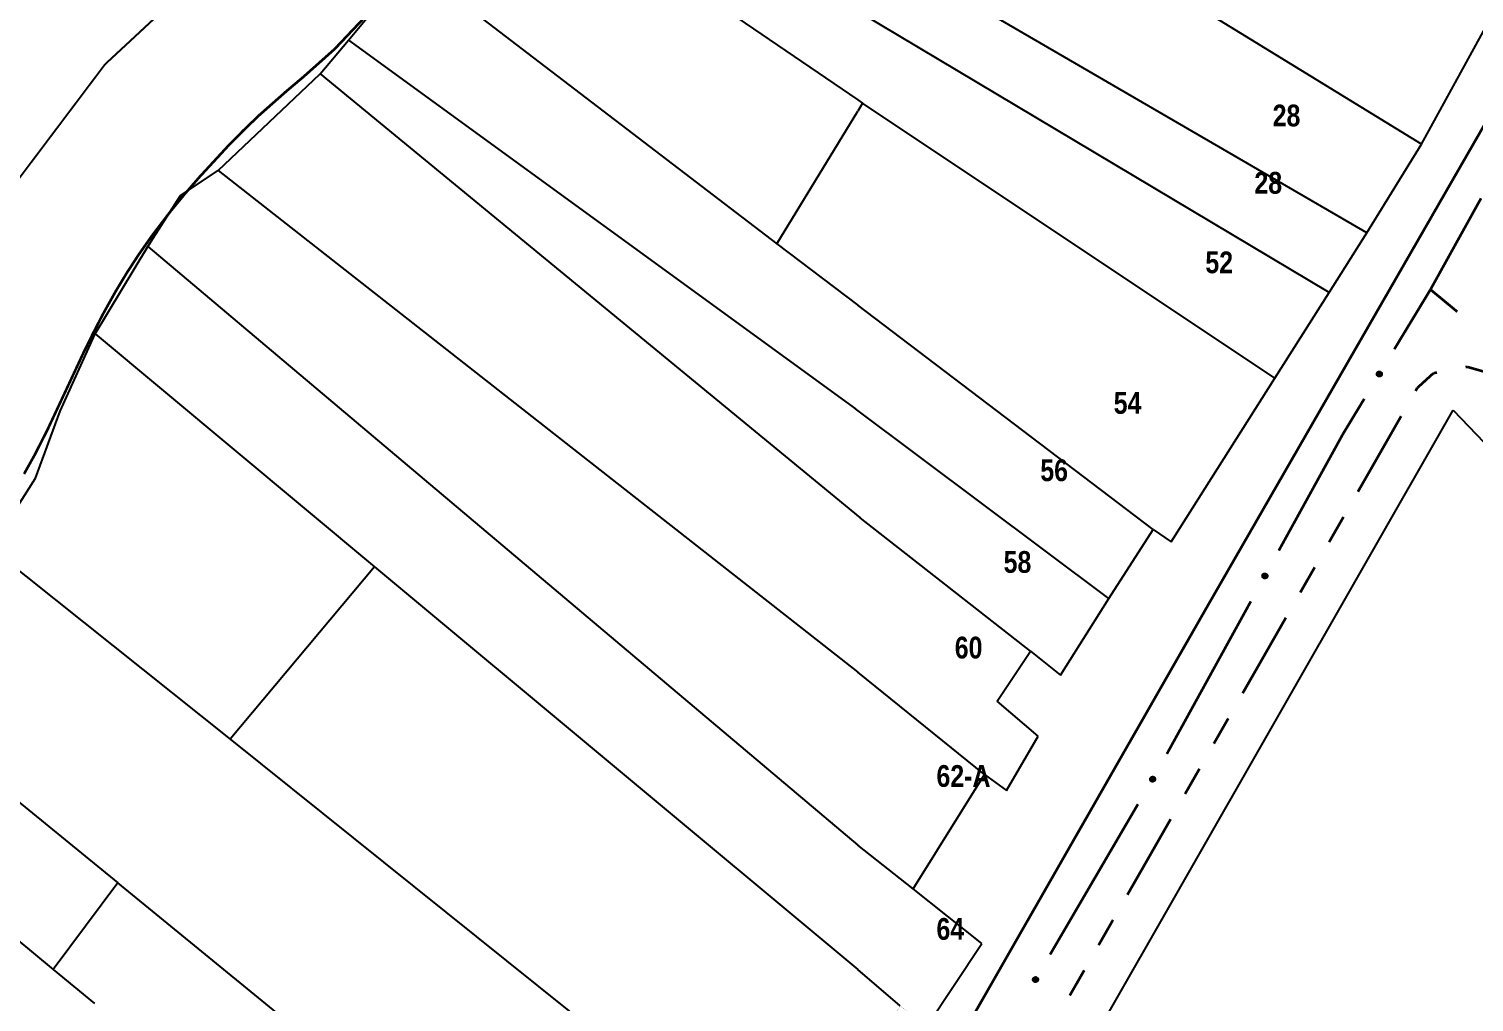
# Model space of a CAD drawing. Extents: x 201549 to 203722, y 4857623 to 4859778.
# Drawn here: x 202261.4 to 202361.1, y 4859340 to 4859407 of the extents above; entities that cross this region are included whole.
import ezdxf
from ezdxf.enums import TextEntityAlignment as Align

# ---------------------------------------------------------------- set-up
doc = ezdxf.new("R2010")
doc.units = 0
doc.header["$LTSCALE"] = 1.5
doc.header["$MEASUREMENT"] = 0
for name, color, linetype in [('CD-MALHA-LOTES', 40, 'CONTINUOUS'), ('HD-CURSO-PERENE', 170, 'CONTINUOUS'), ('LM-LIM-SETOR-FISCAL', 7, 'CONTINUOUS'), ('RU-QUADRAS', 6, 'CONTINUOUS'), ('SV-EIXO-RUA-N-PAV', 6, 'CONTINUOUS'), ('SV-RUA-NAO-PAV-S-GUIA-C-GUIA', 7, 'CONTINUOUS'), ('Th_NmrPort', 1, 'CONTINUOUS')]:
    doc.layers.add(name, color=color, linetype=linetype)
doc.styles.get("Standard").update_dxf_attribs({"font": 'swisscbo.ttf'})
doc.linetypes.add('Limite', pattern='A,20,-3,[130,ltypeshp.shx,S=6.35,R=0,X=0,Y=0],-3,20', length=46)

msp = doc.modelspace()

# ---------------------------------------------------------------- linework, layer by layer
at = {"layer": 'CD-MALHA-LOTES', "linetype": 'Continuous'}
for p, q in [((202357.44, 4859399.1), (202318.59, 4859422.96)), ((202294.6, 4859418.5), (202318.59, 4859402.15)), ((202353.69, 4859393), (202318.59, 4859413.39)), ((202283.46, 4859406.28), (202287.81, 4859411.49)), ((202287.81, 4859411.49), (202313, 4859392.24)), ((202351.08, 4859388.88), (202318.72, 4859408.17)), ((202357.44, 4859399.1), (202362.22, 4859407.81)), ((202281.52, 4859403.94), (202283.46, 4859406.28)), ((202283.46, 4859406.28), (202318.42, 4859380.85)), ((202274.48, 4859397.29), (202281.52, 4859403.94)), ((202281.52, 4859403.94), (202318.75, 4859373.35)), ((202318.59, 4859402.15), (202318.92, 4859401.93)), ((202318.92, 4859401.93), (202318.59, 4859401.38)), ((202347.33, 4859382.97), (202318.92, 4859401.93)), ((202313, 4859392.24), (202318.59, 4859401.38)), ((202353.69, 4859393), (202357.44, 4859399.1)), ((202271.89, 4859395.57), (202274.48, 4859397.29)), ((202274.48, 4859397.29), (202318.59, 4859362.71)), ((202269.64, 4859392.05), (202271.89, 4859395.57)), ((202351.08, 4859388.88), (202353.69, 4859393)), ((202266.01, 4859386.02), (202269.64, 4859392.05)), ((202269.64, 4859392.05), (202318.59, 4859350.79)), ((202313, 4859392.24), (202318.58, 4859388)), ((202338.96, 4859372.54), (202318.58, 4859388)), ((202347.33, 4859382.97), (202351.08, 4859388.88)), ((202263.58, 4859380.7), (202266.01, 4859386.02)), ((202266.01, 4859386.02), (202285.26, 4859369.98)), ((202340.18, 4859371.7), (202347.33, 4859382.97)), ((202261.89, 4859376.08), (202263.58, 4859380.7)), ((202335.9, 4859367.8), (202318.42, 4859380.85)), ((202334.2, 4859336.31), (202359.63, 4859380.78)), ((202359.63, 4859380.78), (202398.51, 4859340.06)), ((202258.8, 4859371.25), (202261.89, 4859376.08)), ((202330.49, 4859364.15), (202318.75, 4859373.35)), ((202335.9, 4859367.8), (202338.96, 4859372.54)), ((202338.96, 4859372.54), (202340.18, 4859371.7)), ((202258.8, 4859371.25), (202275.3, 4859358.1)), ((202285.26, 4859369.98), (202275.3, 4859358.1)), ((202285.26, 4859369.98), (202318.59, 4859342.21)), ((202332.55, 4859362.51), (202335.9, 4859367.8)), ((202328.19, 4859360.71), (202330.49, 4859364.15)), ((202330.49, 4859364.15), (202332.55, 4859362.51)), ((202250.341342, 4859362.219329), (202267.56, 4859348.19)), ((202327.32, 4859355.65), (202318.59, 4859362.71)), ((202331.03, 4859358.3), (202328.19, 4859360.71)), ((202275.3, 4859358.1), (202314.15, 4859326.96)), ((202328.84, 4859354.56), (202331.03, 4859358.3)), ((202244.88, 4859357.25), (202263.11, 4859342.22)), ((202322.4, 4859347.78), (202327.32, 4859355.65)), ((202327.32, 4859355.65), (202328.84, 4859354.56)), ((202322.4, 4859347.78), (202318.59, 4859350.79)), ((202267.56, 4859348.19), (202263.11, 4859342.22)), ((202307.78, 4859315.41), (202267.56, 4859348.19)), ((202327.14, 4859344.02), (202322.4, 4859347.78)), ((202323.32, 4859338.28), (202327.14, 4859344.02)), ((202263.11, 4859342.22), (202265.95, 4859339.88)), ((202321.5, 4859339.72), (202318.59, 4859342.21))]:
    msp.add_line(p, q, dxfattribs=at)
at = {"layer": 'HD-CURSO-PERENE', "const_width": 0.18}
msp.add_lwpolyline([(202261.100054, 4859376.374111), (202261.831409, 4859377.685718), (202262.710981, 4859379.413182), (202263.984185, 4859382.129486), (202265.196146, 4859384.72508), (202265.858081, 4859386.072055), (202266.548455, 4859387.404072), (202267.41957, 4859388.967385), (202268.196485, 4859390.251093), (202269.016274, 4859391.508368), (202269.877297, 4859392.737773), (202271.221359, 4859394.501392), (202272.173941, 4859395.660538), (202273.155959, 4859396.795374), (202275.160684, 4859398.970176), (202276.213133, 4859400.039768), (202277.294624, 4859401.079557), (202279.208942, 4859402.769447), (202280.357296, 4859403.737199), (202282.513135, 4859405.656419), (202284.573183, 4859407.831463)], dxfattribs=at)
msp.add_lwpolyline([(202261.100054, 4859376.374111), (202261.831409, 4859377.685718), (202262.710981, 4859379.413182), (202263.984185, 4859382.129486), (202265.196146, 4859384.72508), (202265.858081, 4859386.072055), (202266.548455, 4859387.404072), (202267.41957, 4859388.967385), (202268.196485, 4859390.251093), (202269.016274, 4859391.508368), (202269.877297, 4859392.737773), (202271.221359, 4859394.501392), (202272.173941, 4859395.660538), (202273.155959, 4859396.795374), (202275.160684, 4859398.970176), (202276.213133, 4859400.039768), (202277.294624, 4859401.079557), (202279.208942, 4859402.769447), (202280.357296, 4859403.737199), (202282.513135, 4859405.656419), (202284.573183, 4859407.831463)], dxfattribs=at)
at = {"layer": 'LM-LIM-SETOR-FISCAL', "linetype": 'Limite', "ltscale": 0.1, "const_width": 0.13, "flags": 128}
msp.add_lwpolyline([(203690.260081, 4857945.070709), (203624.634323, 4857876.322086), (203597.483031, 4857858.402645), (203529.936951, 4857817.251163), (203477.865481, 4857798.204621), (203470.255508, 4857794.734503), (203461.352554, 4857793.163394), (203446.975153, 4857796.8587), (203434.268062, 4857794.37427), (203415.032253, 4857783.068658), (203402.126694, 4857778.711644), (203386.003618, 4857774.608536), (203366.6323, 4857771.115492), (203345.157893, 4857770.830854), (203324.568024, 4857761.841833), (203301.581821, 4857760.866899), (203281.417715, 4857748.511746), (203252.78859, 4857741.388472), (203232.306394, 4857736.754404), (203212.334562, 4857736.296293), (203164.13965, 4857735.679698), (203138.99187, 4857736.954266), (203129.680407, 4857738.01055), (203095.984474, 4857727.896851), (203076.140726, 4857727.494996), (203025.014879, 4857721.40905), (203013.097806, 4857722.309608), (202992.105773, 4857719.939497), (202979.44632, 4857721.489532), (202964.645261, 4857723.459119), (202953.753944, 4857723.719881), (202948.567743, 4857734.588869), (202940.56683, 4857731.445097), (202928.292667, 4857726.395284), (202921.586801, 4857725.262879), (202891.249062, 4857717.013101), (202861.035745, 4857717.951775), (202843.379163, 4857715.343702), (202826.226463, 4857711.657758), (202804.140432, 4857707.443751), (202790.771355, 4857705.517518), (202768.577753, 4857708.236936), (202742.152032, 4857707.156689), (202736.174828, 4857706.655519), (202713.938929, 4857709.927449), (202695.611231, 4857706.369079), (202673.258666, 4857705.478725), (202656.72527, 4857701.372747), (202629.28054, 4857702.0954), (202612.6653, 4857697.207584), (202591.913663, 4857697.17112), (202573.082963, 4857699.207561), (202562.981881, 4857701.348758), (202542.231335, 4857696.463209), (202527.692121, 4857697.497329), (202506.011184, 4857700.954059), (202495.762995, 4857701.67688), (202477.853417, 4857695.637221), (202451.601566, 4857695.14746), (202439.72292, 4857695.152163), (202414.832804, 4857702.264138), (202409.505623, 4857708.382417), (202404.550581, 4857702.764348), (202392.386131, 4857694.909473), (202374.402744, 4857694.375334), (202370.790504, 4857707.218853), (202367.880357, 4857708.81308), (202365.097896, 4857694.881213), (202346.982515, 4857685.19854), (202335.643949, 4857688.651167), (202326.525916, 4857697.119411), (202318.576754, 4857694.737974), (202307.818302, 4857689.468212), (202291.471974, 4857680.842357), (202275.589764, 4857677.708389), (202259.053519, 4857679.374097), (202243.073737, 4857672.961005), (202214.272961, 4857673.983007), (202196.235748, 4857671.160004), (202166.262371, 4857673.222085), (202137.067905, 4857668.508741), (202112.979693, 4857664.510834), (202063.331805, 4857653.140334), (202048.493217, 4857650.054933), (202035.091784, 4857651.969478), (202023.899221, 4857655.255238), (202010.52796, 4857651.884532), (201999.307441, 4857648.055643), (201981.197242, 4857645.667621), (201954.082742, 4857645.121141), (201945.697725, 4857640.894606), (201931.391917, 4857630.157612), (201908.026813, 4857622.950269), (201883.4729, 4857629.270611), (201877.508406, 4857642.469721), (201854.745798, 4857639.06854), (201839.350138, 4857636.086338), (201828.34266, 4857631.211106), (201818.072406, 4857630.661005), (201791.730674, 4857645.716636), (201783.325652, 4857653.738781), (201774.365733, 4857662.184936), (201765.573826, 4857663.836912), (201752.290529, 4857659.858284), (201735.04564, 4857660.887584), (201727.455562, 4857670.187429), (201720.531788, 4857683.341011), (201712.157613, 4857700.626833), (201694.727347, 4857720.897673), (201679.589184, 4857740.191677), (201657.32648, 4857767.233141), (201654.564139, 4857799.822595), (201653.168948, 4857816.601418), (201648.897983, 4857832.521318), (201641.426502, 4857850.868289), (201624.439538, 4857878.124504), (201609.705016, 4857904.118762), (201594.767048, 4857924.49684), (201579.688593, 4857946.624543), (201574.368593, 4857976.270242), (201571.408411, 4858003.505486), (201566.936517, 4858039.389321), (201564.764318, 4858078.72263), (201562.269694, 4858104.600839), (201551.757007, 4858133.952949), (201551.186373, 4858156.429924), (201549.119269, 4858170.401701), (201549.246745, 4858186.104627), (201554.678227, 4858203.249655), (201558.171305, 4858220.410541), (201560.177107, 4858236.514509), (201560.415055, 4858239.809246), (201559.788221, 4858242.511434), (201551.336892, 4858249.701553), (201552.157199, 4858261.553469), (201556.911984, 4858273.515997), (201560.097639, 4858284.875736), (201560.510399, 4858299.28515), (201557.624238, 4858311.705049), (201560.009833, 4858320.099542), (201561.981178, 4858326.691836), (201566.707313, 4858341.650918), (201582.546234, 4858358.27629), (201591.67817, 4858367.066748), (201615.096765, 4858382.768909), (201643.467678, 4858408.340795), (201662.426287, 4858428.461694), (201687.49864, 4858456.872452), (201695.711751, 4858480.503996), (201697.241213, 4858493.368461), (201708.122023, 4858512.454588), (201708.913728, 4858524.199447), (201718.579722, 4858544.463789), (201733.577492, 4858559.16074), (201748.497093, 4858572.745024), (201759.62483, 4858585.08596), (201772.517183, 4858599.8166), (201797.761054, 4858621.167174), (201813.769148, 4858629.66302), (201830.418521, 4858646.310562), (201849.011501, 4858664.504513), (201851.314022, 4858668.825445), (201857.549066, 4858681.544401), (201862.42871, 4858685.799557), (201865.966242, 4858689.749341), (201865.68234, 4858691.625443), (201857.763701, 4858695.442229), (201850.485155, 4858704.533181), (201847.54822, 4858723.831601), (201858.251257, 4858731.66627), (201858.92976, 4858736.348746), (201856.131935, 4858739.11135), (201855.153114, 4858759.016886), (201862.856619, 4858771.755825), (201872.56032, 4858788.598255), (201887.559021, 4858785.607288), (201894.924798, 4858786.689227), (201898.748315, 4858791.479933), (201901.748118, 4858797.019428), (201899.947285, 4858805.270061), (201902.159269, 4858816.15094), (201916.649053, 4858830.131738), (201922.681108, 4858839.197621), (201923.717945, 4858848.876055), (201927.12082, 4858860.1517), (201927.274817, 4858875.017476), (201925.508092, 4858896.764205), (201942.625428, 4858910.622255), (201947.555532, 4858919.314093), (201951.803836, 4858928.782451), (201954.266441, 4858935.163408), (201959.271015, 4858947.314055), (201964.479977, 4858959.592926), (201967.152407, 4858968.266465), (201964.55435, 4858976.487948), (201962.894294, 4858991.279376), (201964.900793, 4859004.827319), (201964.6517, 4859016.898797), (201965.696998, 4859030.808415), (201969.531889, 4859045.576569), (201975.75863, 4859052.20621), (201969.45004, 4859055.850905), (201965.009026, 4859070.898106), (201965.069362, 4859074.030336), (201963.476629, 4859075.991683), (201953.10009, 4859077.836379), (201942.441068, 4859084.073053), (201934.726475, 4859088.201758), (201918.16488, 4859094.012892), (201910.256895, 4859096.550971), (201893.421427, 4859107.28582), (201885.268901, 4859113.680363), (201864.45443, 4859121.529069), (201850.623658, 4859135.609088), (201846.963877, 4859146.620609), (201855.767516, 4859165.416404), (201875.347527, 4859164.308429), (201889.044993, 4859157.340855), (201904.349852, 4859149.80302), (201927.90161, 4859138.922585), (201938.715832, 4859134.958824), (201957.005609, 4859130.242277), (201977.026771, 4859120.820983), (201985.806231, 4859116.11566), (201991.168531, 4859121.52132), (201992.488353, 4859131.751117), (202001.404985, 4859144.188737), (202015.237277, 4859158.295848), (202027.695168, 4859169.318871), (202029.771608, 4859171.898113), (202033.776454, 4859179.091552), (202035.381378, 4859188.589823), (202041.175735, 4859202.289727), (202053.436878, 4859210.693244), (202063.459078, 4859216.99753), (202072.268869, 4859222.32438), (202115.036275, 4859252.473476), (202125.947129, 4859260.226968), (202138.444739, 4859271.495305), (202150.532591, 4859280.714854), (202161.391171, 4859291.368554), (202178.868205, 4859308.22401), (202191.586615, 4859321.29274), (202216.729868, 4859343.200113), (202238.66378, 4859364.13703), (202250.52502, 4859378.676083), (202258.974753, 4859394.377128), (202266.679718, 4859404.602088), (202275.065891, 4859412.387653), (202302.264215, 4859448.149551), (202318.584229, 4859468.798856), (202327.347328, 4859478.500068), (202334.691915, 4859489.468295), (202339.506578, 4859500.644952), (202345.514817, 4859507.599166), (202371.864321, 4859545.024292), (202393.198162, 4859572.010698), (202405.581673, 4859587.830346), (202410.327797, 4859597.458197), (202419.27763, 4859633.664342), (202416.989486, 4859654.974178), (202411.731424, 4859697.413521), (202412.757426, 4859719.590937), (202436.124438, 4859738.613146), (202462.873067, 4859753.35892), (202485.340162, 4859765.605573), (202495.831881, 4859771.875287), (202497.599834, 4859778.209393), (202518.345276, 4859756.508353), (202515.743454, 4859740.717238), (202514.723698, 4859716.086214), (202516.920095, 4859683.767801), (202522.647194, 4859658.696813), (202527.07528, 4859650.692195), (202529.970568, 4859644.731309), (202535.420521, 4859636.897001), (202545.468872, 4859621.994786), (202558.357019, 4859606.657609), (202585.8358, 4859573.559083), (202599.806104, 4859558.80064), (202612.899885, 4859544.220382), (202638.909787, 4859517.064978), (202649.659036, 4859507.002602), (202668.16042, 4859487.524508), (202676.088824, 4859478.493485), (202694.285339, 4859460.440182), (202710.86304, 4859442.826375), (202712.459386, 4859440.945228), (202729.879978, 4859422.216603), (202741.931615, 4859409.354739), (202746.608706, 4859404.490444), (202753.347688, 4859397.029427), (202761.114193, 4859388.430797), (202780.521657, 4859366.71292), (202787.470106, 4859359.175299), (202792.305962, 4859354.009726), (202805.952922, 4859338.966966), (202827.483001, 4859315.28388), (202860.2174, 4859279.107138), (202891.663582, 4859248.038398), (202903.615874, 4859235.095065), (202918.084292, 4859218.768396), (202940.542465, 4859195.291329), (202956.34755, 4859178.52201), (202968.266176, 4859165.295182), (202978.719379, 4859155.296466), (202993.717452, 4859134.390061), (203000.802797, 4859124.358547), (203012.351422, 4859108.484298), (203027.622616, 4859089.716281), (203037.680048, 4859069.601416), (203043.700341, 4859058.903498), (203054.3, 4859060.91), (203065.69, 4859063.18), (203071.14, 4859057.81), (203074.16, 4859054.84), (203084.88, 4859044.28), (203097.92, 4859031.43), (203104.75, 4859024.55), (203111.15, 4859018.12), (203119.81, 4859009.41), (203127.17, 4859002), (203135.63, 4858993.48), (203144.95, 4858984.1), (203153.42, 4858975.59), (203163.08, 4858965.86), (203173.19, 4858955.69), (203182.56, 4858946.25), (203191.76, 4858937.01), (203198.08, 4858930.3), (203204.43, 4858923.55), (203216.13, 4858910.9), (203222.97, 4858903.52), (203233.78, 4858891.83), (203245.73, 4858878.91), (203264.33, 4858858.8), (203273.98, 4858848.42), (203284.55, 4858837.04), (203303.21, 4858816.97), (203311.9, 4858807.61), (203329.84, 4858788.31), (203337.74, 4858779.49), (203353.23, 4858762.39), (203359.11, 4858755.91), (203364.48, 4858749.97), (203370.86, 4858742.93), (203380.58, 4858732.21), (203389.39, 4858722.58), (203398.64, 4858712.48), (203405.71, 4858704.76), (203410.16, 4858699.89), (203415.55, 4858694), (203420.33, 4858688.78), (203441.21, 4858665.98), (203450.56, 4858656.22), (203473.18, 4858631.13), (203477.89, 4858625.9), (203722.237123, 4858356.395713), (203690.000636, 4858326.668344), (203710.985762, 4858303.396246), (203696.285447, 4858225.222295), (203632.07909, 4858167.69374), (203616.580022, 4858183.192808), (203573.182632, 4858142.895231)], close=True, dxfattribs=at)
at = {"layer": 'RU-QUADRAS', "linetype": 'Continuous'}
for points in [[(202157.35, 4859275.2, 0.01, 0.01, 0.023855503), (202175.03, 4859289.12, 0.01, 0.01, 0), (202183.07, 4859296.63, 0.01, 0.01, 0), (202187.91, 4859303.67, 0.01, 0.01, 0.038238411), (202210.12, 4859325.14, 0.01, 0.01, 0), (202235.25, 4859346.92, 0.01, 0.01, 0), (202239.23, 4859351.81, 0.01, 0.01, 0), (202250.34, 4859362.22, 0.01, 0.01, 0), (202255.01, 4859368.28, 0.01, 0.01, 0), (202258.8, 4859371.25, 0.01, 0.01, 0), (202261.89, 4859376.08, 0.01, 0.01, -0.038912442), (202266.01, 4859386.02, 0.01, 0.01, 0), (202271.89, 4859395.57, 0.01, 0.01, 0), (202274.48, 4859397.29, 0.01, 0.01, 0), (202281.52, 4859403.94, 0.01, 0.01, 0), (202287.81, 4859411.49, 0.01, 0.01, 0), (202292.4, 4859415.48, 0.01, 0.01, 0), (202301.42, 4859428.7, 0.01, 0.01, 0), (202308.56, 4859436.81, 0.01, 0.01, 0), (202311.35, 4859439.08, 0.01, 0.01, 0), (202318.73, 4859452.18, 0.01, 0.01, 0), (202329.78, 4859465.1, 0.01, 0.01, 0), (202337.58, 4859476.6, 0.01, 0.01, 0.048610858), (202345.06, 4859490.42, 0.01, 0.01, 0)], [(202366.34, 4859415.34, 0.01, 0.01, 0), (202357.44, 4859399.1, 0.01, 0.01, 0), (202353.69, 4859393, 0.01, 0.01, 0), (202340.18, 4859371.7, 0.01, 0.01, 0), (202338.96, 4859372.54, 0.01, 0.01, 0), (202332.55, 4859362.51, 0.01, 0.01, 0), (202330.49, 4859364.15, 0.01, 0.01, 0), (202328.19, 4859360.71, 0.01, 0.01, 0), (202331.03, 4859358.3, 0.01, 0.01, 0), (202328.84, 4859354.56, 0.01, 0.01, 0), (202327.32, 4859355.65, 0.01, 0.01, 0), (202322.4, 4859347.78, 0.01, 0.01, 0), (202327.14, 4859344.02, 0.01, 0.01, 0), (202323.32, 4859338.28, 0.01, 0.01, 0), (202321.5, 4859339.72, 0.01, 0.01, 0), (202307.78, 4859315.41, 0.01, 0.01, 0), (202308.67, 4859314.62, 0.01, 0.01, 0), (202301.04, 4859303.8, 0.01, 0.01, 0), (202302.35, 4859302.79, 0.01, 0.01, 0), (202286.88, 4859278.69, 0.01, 0.01, 0), (202285.35, 4859279.67, 0.01, 0.01, 0), (202232.19, 4859189.84, 0.01, 0.01, 0)]]:
    msp.add_lwpolyline(points, format="xyseb", dxfattribs=at)
msp.add_lwpolyline([(202334.2, 4859336.31, 0.01, 0.01, 0), (202359.63, 4859380.78, 0.01, 0.01, 0), (202431.07, 4859305.95, 0.01, 0.01, 0), (202473.24, 4859258.37, 0.01, 0.01, 0), (202504.96, 4859225.34, 0.01, 0.01, 0), (202609.09, 4859113.89, 0.01, 0.01, 0), (202649.91, 4859068.53, 0.01, 0.01, 0), (202690.97, 4859026.08, 0.01, 0.01, 0), (202707.86, 4859007.86, 0.01, 0.01, 0), (202732.76, 4858982.37, 0.01, 0.01, 0), (202786.51, 4858923.72, 0.01, 0.01, 0), (202817.55, 4858891.17, 0.01, 0.01, 0), (202785.28, 4858854.63, 0.01, 0.01, 0), (202645.57, 4859005.19, 0.01, 0.01, 0), (202637.52, 4859012.98, 0.01, 0.01, 0), (202489.97, 4859168.83, 0.01, 0.01, 0), (202473.82, 4859188.57, 0.01, 0.01, 0.016393216), (202447.13, 4859214.72, 0.01, 0.01, -0.003003976)], format="xyseb", close=True, dxfattribs=at)
at = {"layer": 'SV-EIXO-RUA-N-PAV', "const_width": 0.18}
for points in [[(202361.555465, 4859395.369922), (202358.160853, 4859389.248108)], [(202358.068709, 4859389.081938), (202355.575682, 4859384.968443)], [(202358.160853, 4859389.248108), (202358.068709, 4859389.081938)], [(202358.377286, 4859388.826906), (202358.068709, 4859389.081938)], [(202359.918913, 4859387.552784), (202358.377286, 4859388.826906)], [(202353.502476, 4859381.547652), (202352.465872, 4859379.837256)], [(202352.465872, 4859379.837256), (202352.03823, 4859379.131647)], [(202352.03823, 4859379.131647), (202347.612195, 4859371.094899)], [(202345.682571, 4859367.591108), (202339.893699, 4859357.079735)], [(202337.89885, 4859353.612961), (202331.842814, 4859343.253211)]]:
    msp.add_lwpolyline(points, dxfattribs=at)
at = {"layer": 'SV-EIXO-RUA-N-PAV'}
for points in [[(202354.707689, 4859383.323868), (202354.720012, 4859383.276537), (202354.720925, 4859383.233339), (202354.711316, 4859383.197091), (202354.694472, 4859383.167273), (202354.673805, 4859383.138709), (202354.646614, 4859383.114508), (202354.610485, 4859383.094332), (202354.563093, 4859383.081637), (202354.518779, 4859383.083611), (202354.482737, 4859383.09113), (202354.450634, 4859383.106903), (202354.423222, 4859383.127445), (202354.399017, 4859383.156521), (202354.378928, 4859383.193334), (202354.367316, 4859383.241297), (202354.366712, 4859383.283654), (202354.376927, 4859383.318471), (202354.392989, 4859383.350645), (202354.414438, 4859383.379554), (202354.441266, 4859383.403157), (202354.478367, 4859383.423316), (202354.525859, 4859383.43415), (202354.568098, 4859383.435234), (202354.603049, 4859383.425511), (202354.634369, 4859383.408985), (202354.66327, 4859383.388604), (202354.688736, 4859383.362284), (202354.707689, 4859383.323868)], [(202346.81312, 4859369.415757), (202346.827394, 4859369.368978), (202346.830097, 4859369.325855), (202346.821999, 4859369.289239), (202346.806406, 4859369.258749), (202346.78694, 4859369.229352), (202346.760776, 4859369.204045), (202346.725514, 4859369.182388), (202346.678689, 4859369.16774), (202346.634332, 4859369.167875), (202346.598009, 4859369.173894), (202346.56528, 4859369.188323), (202346.537039, 4859369.207711), (202346.51165, 4859369.235759), (202346.490052, 4859369.271707), (202346.476462, 4859369.319148), (202346.474103, 4859369.361443), (202346.482866, 4859369.396654), (202346.49758, 4859369.429466), (202346.517813, 4859369.459239), (202346.543639, 4859369.483933), (202346.579873, 4859369.505614), (202346.626875, 4859369.518406), (202346.669032, 4859369.521241), (202346.704357, 4859369.512975), (202346.736334, 4859369.497762), (202346.766056, 4859369.478596), (202346.792591, 4859369.453354), (202346.81312, 4859369.415757)], [(202339.075735, 4859355.408073), (202339.088807, 4859355.360944), (202339.090405, 4859355.317766), (202339.081372, 4859355.281369), (202339.065004, 4859355.251288), (202339.044792, 4859355.2224), (202339.017988, 4859355.19777), (202338.982184, 4859355.177024), (202338.934999, 4859355.163579), (202338.89066, 4859355.164849), (202338.854503, 4859355.171796), (202338.822154, 4859355.187057), (202338.794419, 4859355.207162), (202338.769756, 4859355.23585), (202338.749086, 4859355.27234), (202338.736714, 4859355.320113), (202338.735439, 4859355.362455), (202338.7451, 4859355.397429), (202338.760649, 4859355.429854), (202338.781637, 4859355.4591), (202338.808087, 4859355.483125), (202338.844864, 4859355.503871), (202338.892178, 4859355.515456), (202338.934394, 4859355.517211), (202338.969495, 4859355.508043), (202339.001073, 4859355.492016), (202339.030295, 4859355.472096), (202339.056175, 4859355.446184), (202339.075735, 4859355.408073)], [(202331.00102, 4859341.595072), (202331.014092, 4859341.547943), (202331.01569, 4859341.504765), (202331.006657, 4859341.468369), (202330.990289, 4859341.438288), (202330.970077, 4859341.409399), (202330.943273, 4859341.38477), (202330.907469, 4859341.364023), (202330.860284, 4859341.350578), (202330.815945, 4859341.351849), (202330.779789, 4859341.358795), (202330.747439, 4859341.374057), (202330.719704, 4859341.394162), (202330.695041, 4859341.42285), (202330.674371, 4859341.459339), (202330.662, 4859341.507113), (202330.660724, 4859341.549454), (202330.670385, 4859341.584429), (202330.685934, 4859341.616854), (202330.706922, 4859341.646099), (202330.733373, 4859341.670125), (202330.770149, 4859341.69087), (202330.817463, 4859341.702456), (202330.859679, 4859341.704211), (202330.894781, 4859341.695043), (202330.926359, 4859341.679016), (202330.95558, 4859341.659096), (202330.98146, 4859341.633183), (202331.00102, 4859341.595072)]]:
    msp.add_lwpolyline(points, close=True, dxfattribs=at)
for points in [[(202354.414438, 4859383.379554), (202354.366712, 4859383.283654)], [(202354.441266, 4859383.403157), (202354.367316, 4859383.241297)], [(202354.426146, 4859383.387314), (202354.369921, 4859383.268216)], [(202354.458997, 4859383.407294), (202354.376746, 4859383.224191)], [(202354.478367, 4859383.423316), (202354.378928, 4859383.193334)], [(202354.501431, 4859383.424656), (202354.390113, 4859383.177796)], [(202354.525859, 4859383.43415), (202354.399017, 4859383.156521)], [(202354.544997, 4859383.433355), (202354.412674, 4859383.146572)], [(202354.568098, 4859383.435234), (202354.423222, 4859383.127445)], [(202354.583117, 4859383.427803), (202354.438063, 4859383.120015)], [(202354.603049, 4859383.425511), (202354.450634, 4859383.106903)], [(202354.616994, 4859383.41525), (202354.465362, 4859383.101875)], [(202354.634369, 4859383.408985), (202354.482737, 4859383.09113)], [(202354.647794, 4859383.394988), (202354.504862, 4859383.0907)], [(202354.66327, 4859383.388604), (202354.518779, 4859383.083611)], [(202354.673431, 4859383.371472), (202354.543689, 4859383.086315)], [(202354.688736, 4859383.362284), (202354.563093, 4859383.081637)], [(202354.696239, 4859383.343289), (202354.587007, 4859383.091973)], [(202354.707689, 4859383.323868), (202354.610485, 4859383.094332)], [(202354.713354, 4859383.297814), (202354.632022, 4859383.110962)], [(202354.720012, 4859383.276537), (202354.646614, 4859383.114508)], [(202354.720639, 4859383.251914), (202354.663954, 4859383.13469)], [(202354.720925, 4859383.233339), (202354.673805, 4859383.138709)], [(202346.517813, 4859369.459239), (202346.474103, 4859369.361443)], [(202346.543639, 4859369.483933), (202346.476462, 4859369.319148)], [(202346.529189, 4859369.467478), (202346.477949, 4859369.346151)], [(202346.561184, 4859369.488802), (202346.486593, 4859369.302447)], [(202346.579873, 4859369.505614), (202346.490052, 4859369.271707)], [(202346.602862, 4859369.507909), (202346.501872, 4859369.256646)], [(202346.626875, 4859369.518406), (202346.51165, 4859369.235759)], [(202346.646029, 4859369.518406), (202346.525707, 4859369.226384)], [(202346.669032, 4859369.521241), (202346.537039, 4859369.207711)], [(202346.684346, 4859369.514439), (202346.552176, 4859369.200903)], [(202346.704357, 4859369.512975), (202346.56528, 4859369.188323)], [(202346.718714, 4859369.503301), (202346.580204, 4859369.183909)], [(202346.736334, 4859369.497762), (202346.598009, 4859369.173894)], [(202346.750328, 4859369.484333), (202346.620132, 4859369.174382)], [(202346.766056, 4859369.478596), (202346.634332, 4859369.167875)], [(202346.776918, 4859369.4619), (202346.659108, 4859369.17161)], [(202346.792591, 4859369.453354), (202346.678689, 4859369.16774)], [(202346.800875, 4859369.434687), (202346.702154, 4859369.179059)], [(202346.81312, 4859369.415757), (202346.725514, 4859369.182388)], [(202346.81986, 4859369.38996), (202346.746344, 4859369.199898)], [(202346.827394, 4859369.368978), (202346.760776, 4859369.204045)], [(202346.829041, 4859369.344402), (202346.777264, 4859369.224929)], [(202346.830097, 4859369.325855), (202346.78694, 4859369.229352)], [(202338.781637, 4859355.4591), (202338.735439, 4859355.362455)], [(202338.808087, 4859355.483125), (202338.736714, 4859355.320113)], [(202338.793221, 4859355.467045), (202338.738892, 4859355.34707)], [(202338.825751, 4859355.487543), (202338.746414, 4859355.303158)], [(202338.844864, 4859355.503871), (202338.749086, 4859355.27234)], [(202338.867904, 4859355.505577), (202338.760515, 4859355.256982)], [(202338.892178, 4859355.515456), (202338.769756, 4859355.23585)], [(202338.911326, 4859355.514966), (202338.783569, 4859355.226119)], [(202338.934394, 4859355.517211), (202338.794419, 4859355.207162)], [(202338.949529, 4859355.510019), (202338.809377, 4859355.199968)], [(202338.969495, 4859355.508043), (202338.822154, 4859355.187057)], [(202338.983601, 4859355.498005), (202338.83696, 4859355.182263)], [(202339.001073, 4859355.492016), (202338.854503, 4859355.171796)], [(202339.014718, 4859355.478234), (202338.876631, 4859355.171717)], [(202339.030295, 4859355.472096), (202338.89066, 4859355.164849)], [(202339.040725, 4859355.455128), (202338.915523, 4859355.167949)], [(202339.056175, 4859355.446184), (202338.934999, 4859355.163579)], [(202339.063978, 4859355.42731), (202338.958746, 4859355.174293)], [(202339.075735, 4859355.408073), (202338.982184, 4859355.177024)], [(202339.081812, 4859355.382112), (202339.003455, 4859355.193994)], [(202339.088807, 4859355.360944), (202339.017988, 4859355.19777)], [(202339.089824, 4859355.336334), (202339.035006, 4859355.218225)], [(202339.090405, 4859355.317766), (202339.044792, 4859355.2224)], [(202330.706922, 4859341.646099), (202330.660724, 4859341.549454)], [(202330.733373, 4859341.670125), (202330.662, 4859341.507113)], [(202330.718506, 4859341.654045), (202330.664177, 4859341.534069)], [(202330.751036, 4859341.674543), (202330.6717, 4859341.490158)], [(202330.770149, 4859341.69087), (202330.674371, 4859341.459339)], [(202330.793189, 4859341.692576), (202330.685801, 4859341.443981)], [(202330.817463, 4859341.702456), (202330.695041, 4859341.42285)], [(202330.836611, 4859341.701965), (202330.708854, 4859341.413119)], [(202330.859679, 4859341.704211), (202330.719704, 4859341.394162)], [(202330.874815, 4859341.697019), (202330.734662, 4859341.386968)], [(202330.894781, 4859341.695043), (202330.747439, 4859341.374057)], [(202330.908886, 4859341.685004), (202330.762245, 4859341.369263)], [(202330.926359, 4859341.679016), (202330.779789, 4859341.358795)], [(202330.940004, 4859341.665233), (202330.801917, 4859341.358717)], [(202330.95558, 4859341.659096), (202330.815945, 4859341.351849)], [(202330.966011, 4859341.642127), (202330.840809, 4859341.354948)], [(202330.98146, 4859341.633183), (202330.860284, 4859341.350578)], [(202330.989263, 4859341.614309), (202330.884031, 4859341.361293)], [(202331.00102, 4859341.595072), (202330.907469, 4859341.364023)], [(202331.007097, 4859341.569112), (202330.92874, 4859341.380994)], [(202331.014092, 4859341.547943), (202330.943273, 4859341.38477)], [(202331.015109, 4859341.523333), (202330.960291, 4859341.405225)], [(202331.01569, 4859341.504765), (202330.970077, 4859341.409399)]]:
    msp.add_lwpolyline(points, dxfattribs=at)
at = {"layer": 'SV-RUA-NAO-PAV-S-GUIA-C-GUIA', "const_width": 0.18}
for points in [[(202390.680412, 4859453.680412), (202369.234097, 4859413.374091), (202342.642004, 4859367.17329), (202318.588669, 4859325.137004)], [(202357.719791, 4859382.812346), (202358.27159, 4859383.315329)], [(202358.27159, 4859383.315329), (202358.520485, 4859383.362676)], [(202360.48525, 4859383.736436), (202360.591258, 4859383.756602)], [(202360.591258, 4859383.756602), (202362.411697, 4859383.240838)], [(202357.039365, 4859382.091704), (202357.159441, 4859382.301569)], [(202357.159441, 4859382.301569), (202357.719791, 4859382.812346)], [(202353.066444, 4859375.147937), (202356.046135, 4859380.355762)], [(202351.079983, 4859371.676054), (202352.073213, 4859373.411996)], [(202349.093522, 4859368.204171), (202350.086753, 4859369.940112)], [(202345.120601, 4859361.260404), (202348.100292, 4859366.468229)], [(202343.13414, 4859357.788521), (202344.127371, 4859359.524462)], [(202341.147679, 4859354.316637), (202342.14091, 4859356.052579)], [(202337.174758, 4859347.372871), (202340.154449, 4859352.580696)], [(202335.188297, 4859343.900987), (202336.181528, 4859345.636929)], [(202333.201836, 4859340.429104), (202334.195067, 4859342.165046)]]:
    msp.add_lwpolyline(points, dxfattribs=at)

# ---------------------------------------------------------------- texts
at = {"layer": 'Th_NmrPort', "color": 1}
for s, p in [('28', (202347.188554, 4859401.077271)), ('28', (202345.928554, 4859396.437271)), ('52', (202342.548554, 4859390.957271)), ('54', (202336.228554, 4859381.267271)), ('56', (202331.168554, 4859376.627271)), ('58', (202328.638554, 4859370.307271)), ('60', (202325.268554, 4859364.407271)), ('62-A', (202324.008554, 4859355.557271)), ('64', (202324.008554, 4859345.017271))]:
    msp.add_text(s, height=1.5, dxfattribs=at).set_placement(p, align=Align.MIDDLE_LEFT)

doc.saveas('drawing.dxf')
